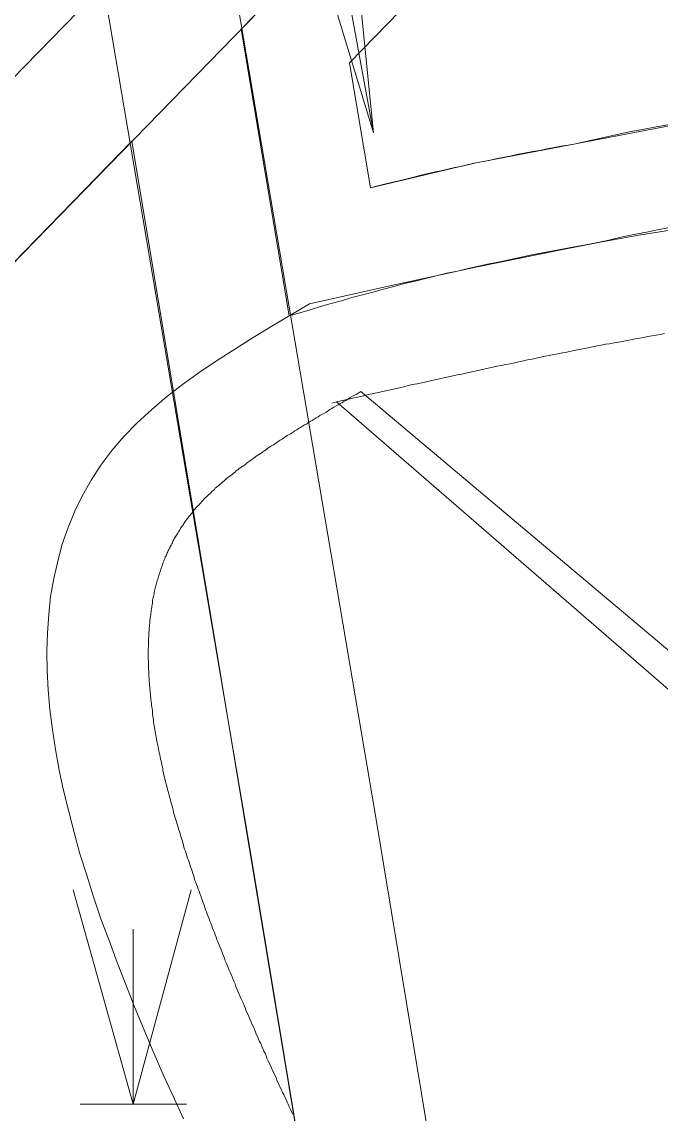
# Model space of a CAD drawing. Header units: metres. Extents: x 532950 to 537618, y 1849954 to 1853119.
# Drawn here: x 534461.99 to 534481.78, y 1851505.58 to 1851539.43 of the extents above; entities that cross this region are included whole.
import ezdxf

# ---------------------------------------------------------------- set-up
doc = ezdxf.new("R2010")
doc.units = ezdxf.units.M
doc.header["$LTSCALE"] = 3.1
for name, color, linetype, lineweight in [('12', 7, 'Continuous', 13), ('26', 7, 'Continuous', 13), ('4', 7, 'Continuous', 13), ('45', 7, 'Continuous', 13), ('52', 7, 'Continuous', 13), ('53', 7, 'Continuous', 13), ('55', 7, 'Continuous', 13), ('58', 7, 'Continuous', 13)]:
    doc.layers.add(name, color=color, linetype=linetype, lineweight=lineweight)

msp = doc.modelspace()

# ---------------------------------------------------------------- linework, layer by layer
at = {"layer": '12'}
for points in [[(534512.02, 1851518.61), (534510.85, 1851521.7), (534509.44, 1851524.69), (534507.78, 1851527.55), (534505.9, 1851530.27), (534505, 1851531.36), (534504, 1851532.36), (534502.91, 1851533.26), (534501.74, 1851534.05), (534500.5, 1851534.73), (534499.2, 1851535.29), (534497.3, 1851535.92), (534495.35, 1851536.39), (534493.37, 1851536.71), (534491.37, 1851536.87), (534487.26, 1851536.83), (534483.17, 1851536.43), (534479.13, 1851535.65), (534475.95, 1851535.04), (534472.79, 1851534.29), (534472.14, 1851538.16), (534511.06, 1851578.16)], [(534472.14, 1851538.16), (534511.06, 1851578.16)], [(534482.05, 1851536.25), (534481.63, 1851536.18), (534481.21, 1851536.1), (534480.79, 1851536.02), (534480.38, 1851535.93), (534479.96, 1851535.84), (534479.55, 1851535.75), (534479.13, 1851535.65), (534478.91, 1851535.61), (534478.69, 1851535.58), (534478.47, 1851535.54), (534478.25, 1851535.5), (534478.03, 1851535.45), (534477.81, 1851535.41), (534477.59, 1851535.37), (534477.37, 1851535.33), (534477.15, 1851535.28), (534476.93, 1851535.24), (534476.71, 1851535.2), (534476.5, 1851535.15), (534476.28, 1851535.11), (534476.06, 1851535.06), (534475.84, 1851535.01), (534475.62, 1851534.96), (534475.4, 1851534.92), (534475.18, 1851534.87), (534474.96, 1851534.82), (534474.75, 1851534.77), (534474.53, 1851534.72), (534474.31, 1851534.67), (534474.09, 1851534.61), (534473.88, 1851534.56), (534473.66, 1851534.51), (534473.44, 1851534.45), (534473.22, 1851534.4), (534473.01, 1851534.35), (534472.79, 1851534.29), (534472.14, 1851538.16)]]:
    msp.add_lwpolyline(points, dxfattribs=at)
at = {"layer": '26'}
for points in [[(534471.59, 1851527.62), (534471.73, 1851527.66), (534471.87, 1851527.69), (534472.01, 1851527.72), (534472.15, 1851527.75), (534472.29, 1851527.78), (534472.43, 1851527.81), (534472.57, 1851527.84), (534472.71, 1851527.88), (534472.84, 1851527.91), (534472.98, 1851527.94), (534473.12, 1851527.97), (534473.26, 1851528), (534473.4, 1851528.03), (534473.54, 1851528.06), (534473.68, 1851528.09), (534473.82, 1851528.12), (534473.95, 1851528.16), (534474.09, 1851528.19), (534474.23, 1851528.22), (534474.37, 1851528.25), (534474.51, 1851528.28), (534474.64, 1851528.31), (534474.78, 1851528.34), (534474.92, 1851528.37), (534475.06, 1851528.4), (534475.2, 1851528.43), (534475.33, 1851528.46), (534475.47, 1851528.49), (534475.61, 1851528.52), (534475.74, 1851528.55), (534475.88, 1851528.58), (534476.02, 1851528.61), (534476.16, 1851528.64), (534476.29, 1851528.67), (534476.43, 1851528.7), (534476.57, 1851528.73), (534476.7, 1851528.76), (534476.84, 1851528.78), (534476.97, 1851528.81), (534477.11, 1851528.84), (534477.25, 1851528.87), (534477.38, 1851528.9), (534477.52, 1851528.93), (534477.65, 1851528.96), (534477.79, 1851528.98), (534477.92, 1851529.01), (534478.06, 1851529.04), (534478.19, 1851529.07), (534478.33, 1851529.09), (534478.46, 1851529.12), (534478.59, 1851529.15), (534478.73, 1851529.18), (534478.86, 1851529.2), (534479, 1851529.23), (534479.13, 1851529.26), (534479.26, 1851529.28), (534479.4, 1851529.31), (534479.53, 1851529.33), (534479.66, 1851529.36), (534479.8, 1851529.39), (534479.93, 1851529.41), (534480.06, 1851529.44), (534480.19, 1851529.46), (534480.32, 1851529.49), (534480.46, 1851529.51), (534480.59, 1851529.53), (534480.72, 1851529.56), (534480.85, 1851529.58), (534480.98, 1851529.61), (534481.11, 1851529.63), (534481.24, 1851529.65), (534481.37, 1851529.68), (534481.5, 1851529.7), (534481.63, 1851529.72), (534481.76, 1851529.74), (534481.89, 1851529.77)], [(534471.22, 1851527.23), (534471.28, 1851527.27), (534471.34, 1851527.3), (534471.41, 1851527.34), (534471.47, 1851527.38), (534471.53, 1851527.42), (534471.59, 1851527.45), (534471.65, 1851527.49), (534471.72, 1851527.53), (534471.78, 1851527.56), (534471.84, 1851527.6), (534471.91, 1851527.64), (534471.97, 1851527.68), (534472.04, 1851527.71), (534472.1, 1851527.75), (534472.16, 1851527.79), (534472.23, 1851527.83), (534472.29, 1851527.86), (534472.36, 1851527.9), (534472.49, 1851527.98)], [(534466.96, 1851523.82), (534466.99, 1851523.86), (534467.01, 1851523.89), (534467.03, 1851523.92), (534467.05, 1851523.95), (534467.08, 1851523.99), (534467.1, 1851524.02), (534467.13, 1851524.05), (534467.15, 1851524.08), (534467.17, 1851524.11), (534467.2, 1851524.15), (534467.22, 1851524.18), (534467.25, 1851524.21), (534467.28, 1851524.24), (534467.3, 1851524.27), (534467.33, 1851524.31), (534467.36, 1851524.34), (534467.38, 1851524.37), (534467.41, 1851524.4), (534467.44, 1851524.43), (534467.47, 1851524.46), (534467.49, 1851524.49), (534467.52, 1851524.52), (534467.55, 1851524.56), (534467.58, 1851524.59), (534467.61, 1851524.62), (534467.64, 1851524.65), (534467.67, 1851524.68), (534467.71, 1851524.71), (534467.74, 1851524.75), (534467.77, 1851524.78), (534467.81, 1851524.81), (534467.84, 1851524.84), (534467.87, 1851524.88), (534467.91, 1851524.91), (534467.95, 1851524.94), (534467.98, 1851524.98), (534468.02, 1851525.01), (534468.06, 1851525.04), (534468.09, 1851525.07), (534468.13, 1851525.11), (534468.17, 1851525.14), (534468.21, 1851525.18), (534468.25, 1851525.21), (534468.29, 1851525.24), (534468.33, 1851525.28), (534468.37, 1851525.31), (534468.41, 1851525.34), (534468.46, 1851525.38), (534468.5, 1851525.41), (534468.54, 1851525.45), (534468.59, 1851525.48), (534468.63, 1851525.52), (534468.68, 1851525.55), (534468.72, 1851525.59), (534468.77, 1851525.62), (534468.81, 1851525.65), (534468.86, 1851525.69), (534468.91, 1851525.72), (534468.95, 1851525.76), (534469, 1851525.79), (534469.05, 1851525.83), (534469.1, 1851525.86), (534469.15, 1851525.9), (534469.2, 1851525.93), (534469.25, 1851525.97), (534469.3, 1851526), (534469.35, 1851526.04), (534469.4, 1851526.07), (534469.45, 1851526.11), (534469.51, 1851526.15), (534469.56, 1851526.18), (534469.61, 1851526.22), (534469.66, 1851526.25), (534469.72, 1851526.29), (534469.77, 1851526.32), (534469.82, 1851526.36), (534469.88, 1851526.4), (534469.93, 1851526.43), (534469.99, 1851526.47), (534470.05, 1851526.5), (534470.1, 1851526.54), (534470.16, 1851526.58), (534470.21, 1851526.61), (534470.27, 1851526.65), (534470.33, 1851526.68), (534470.39, 1851526.72), (534470.44, 1851526.76), (534470.5, 1851526.79), (534470.56, 1851526.83), (534470.62, 1851526.86), (534470.68, 1851526.9), (534470.74, 1851526.94), (534470.8, 1851526.97), (534470.86, 1851527.01), (534470.92, 1851527.05), (534470.98, 1851527.08), (534471.04, 1851527.12), (534471.1, 1851527.16), (534471.16, 1851527.19), (534471.22, 1851527.23)], [(534465.9, 1851519.77), (534465.9, 1851519.82), (534465.9, 1851519.87), (534465.9, 1851519.92), (534465.9, 1851519.97), (534465.9, 1851520.02), (534465.91, 1851520.07), (534465.91, 1851520.12), (534465.91, 1851520.17), (534465.91, 1851520.22), (534465.91, 1851520.27), (534465.91, 1851520.32), (534465.92, 1851520.37), (534465.92, 1851520.41), (534465.92, 1851520.46), (534465.92, 1851520.51), (534465.93, 1851520.56), (534465.93, 1851520.6), (534465.93, 1851520.65), (534465.94, 1851520.7), (534465.94, 1851520.75), (534465.95, 1851520.79), (534465.95, 1851520.84), (534465.95, 1851520.88), (534465.96, 1851520.93), (534465.96, 1851520.97), (534465.97, 1851521.02), (534465.98, 1851521.06), (534465.98, 1851521.11), (534465.99, 1851521.15), (534465.99, 1851521.2), (534466, 1851521.24), (534466.01, 1851521.29), (534466.01, 1851521.33), (534466.02, 1851521.37), (534466.03, 1851521.42), (534466.04, 1851521.46), (534466.04, 1851521.5), (534466.05, 1851521.55), (534466.06, 1851521.59), (534466.07, 1851521.63), (534466.08, 1851521.67), (534466.09, 1851521.71), (534466.09, 1851521.76), (534466.1, 1851521.8), (534466.11, 1851521.84), (534466.12, 1851521.88), (534466.13, 1851521.92), (534466.14, 1851521.96), (534466.15, 1851522), (534466.16, 1851522.04), (534466.17, 1851522.08), (534466.18, 1851522.12), (534466.2, 1851522.16), (534466.21, 1851522.2), (534466.22, 1851522.24), (534466.23, 1851522.28), (534466.24, 1851522.31), (534466.25, 1851522.35), (534466.27, 1851522.39), (534466.28, 1851522.43), (534466.29, 1851522.47), (534466.3, 1851522.5), (534466.32, 1851522.54), (534466.33, 1851522.58), (534466.34, 1851522.62), (534466.36, 1851522.65), (534466.37, 1851522.69), (534466.39, 1851522.73), (534466.4, 1851522.76), (534466.42, 1851522.8), (534466.43, 1851522.84), (534466.45, 1851522.87), (534466.46, 1851522.91), (534466.48, 1851522.94), (534466.49, 1851522.98), (534466.51, 1851523.01), (534466.52, 1851523.05), (534466.54, 1851523.08), (534466.56, 1851523.12), (534466.58, 1851523.15), (534466.59, 1851523.19), (534466.61, 1851523.22), (534466.63, 1851523.26), (534466.65, 1851523.29), (534466.66, 1851523.33), (534466.68, 1851523.36), (534466.7, 1851523.39), (534466.72, 1851523.43), (534466.74, 1851523.46), (534466.76, 1851523.49), (534466.78, 1851523.53), (534466.8, 1851523.56), (534466.82, 1851523.59), (534466.84, 1851523.63), (534466.86, 1851523.66), (534466.88, 1851523.69), (534466.9, 1851523.73), (534466.92, 1851523.76), (534466.94, 1851523.79), (534466.96, 1851523.82)], [(534467.06, 1851513.73), (534467.03, 1851513.8), (534467.01, 1851513.86), (534466.99, 1851513.93), (534466.97, 1851514), (534466.95, 1851514.07), (534466.93, 1851514.13), (534466.91, 1851514.2), (534466.89, 1851514.27), (534466.87, 1851514.34), (534466.85, 1851514.4), (534466.83, 1851514.47), (534466.81, 1851514.54), (534466.79, 1851514.6), (534466.77, 1851514.67), (534466.75, 1851514.74), (534466.73, 1851514.8), (534466.71, 1851514.87), (534466.69, 1851514.93), (534466.68, 1851515), (534466.66, 1851515.06), (534466.64, 1851515.13), (534466.62, 1851515.2), (534466.6, 1851515.26), (534466.59, 1851515.33), (534466.57, 1851515.39), (534466.55, 1851515.46), (534466.54, 1851515.52), (534466.52, 1851515.58), (534466.5, 1851515.65), (534466.49, 1851515.71), (534466.47, 1851515.78), (534466.45, 1851515.84), (534466.44, 1851515.9), (534466.42, 1851515.97), (534466.41, 1851516.03), (534466.39, 1851516.09), (534466.38, 1851516.16), (534466.36, 1851516.22), (534466.35, 1851516.28), (534466.34, 1851516.35), (534466.32, 1851516.41), (534466.31, 1851516.47), (534466.3, 1851516.53), (534466.28, 1851516.59), (534466.27, 1851516.66), (534466.26, 1851516.72), (534466.24, 1851516.78), (534466.23, 1851516.84), (534466.22, 1851516.9), (534466.21, 1851516.96), (534466.2, 1851517.02), (534466.18, 1851517.08), (534466.17, 1851517.14), (534466.16, 1851517.21), (534466.15, 1851517.27), (534466.14, 1851517.33), (534466.13, 1851517.39), (534466.12, 1851517.44), (534466.11, 1851517.5), (534466.1, 1851517.56), (534466.09, 1851517.62), (534466.08, 1851517.68), (534466.07, 1851517.74), (534466.07, 1851517.8), (534466.06, 1851517.86), (534466.05, 1851517.91), (534466.04, 1851517.97), (534466.03, 1851518.03), (534466.03, 1851518.09), (534466.02, 1851518.15), (534466.01, 1851518.2), (534466, 1851518.26), (534466, 1851518.32), (534465.99, 1851518.37), (534465.98, 1851518.43), (534465.98, 1851518.49), (534465.97, 1851518.54), (534465.97, 1851518.6), (534465.96, 1851518.65), (534465.96, 1851518.71), (534465.95, 1851518.76), (534465.95, 1851518.82), (534465.94, 1851518.87), (534465.94, 1851518.93), (534465.93, 1851518.98), (534465.93, 1851519.04), (534465.93, 1851519.09), (534465.92, 1851519.14), (534465.92, 1851519.2), (534465.92, 1851519.25), (534465.92, 1851519.3), (534465.91, 1851519.36), (534465.91, 1851519.41), (534465.91, 1851519.46), (534465.91, 1851519.51), (534465.91, 1851519.57), (534465.91, 1851519.62), (534465.9, 1851519.67), (534465.9, 1851519.72), (534465.9, 1851519.77)], [(534469.96, 1851506.49), (534469.92, 1851506.57), (534469.89, 1851506.64), (534469.86, 1851506.72), (534469.82, 1851506.79), (534469.79, 1851506.87), (534469.75, 1851506.94), (534469.72, 1851507.02), (534469.69, 1851507.09), (534469.65, 1851507.17), (534469.62, 1851507.24), (534469.58, 1851507.32), (534469.55, 1851507.39), (534469.52, 1851507.47), (534469.48, 1851507.54), (534469.45, 1851507.62), (534469.42, 1851507.69), (534469.39, 1851507.77), (534469.35, 1851507.84), (534469.32, 1851507.91), (534469.29, 1851507.99), (534469.25, 1851508.06), (534469.22, 1851508.14), (534469.19, 1851508.21), (534469.16, 1851508.29), (534469.12, 1851508.36), (534469.09, 1851508.44), (534469.06, 1851508.51), (534469.03, 1851508.58), (534469, 1851508.66), (534468.96, 1851508.73), (534468.93, 1851508.81), (534468.9, 1851508.88), (534468.87, 1851508.95), (534468.84, 1851509.03), (534468.81, 1851509.1), (534468.77, 1851509.18), (534468.74, 1851509.25), (534468.71, 1851509.32), (534468.68, 1851509.4), (534468.65, 1851509.47), (534468.62, 1851509.54), (534468.59, 1851509.62), (534468.56, 1851509.69), (534468.53, 1851509.76), (534468.5, 1851509.84), (534468.47, 1851509.91), (534468.44, 1851509.98), (534468.41, 1851510.05), (534468.38, 1851510.13), (534468.35, 1851510.2), (534468.32, 1851510.27), (534468.29, 1851510.34), (534468.26, 1851510.42), (534468.23, 1851510.49), (534468.2, 1851510.56), (534468.18, 1851510.63), (534468.15, 1851510.71), (534468.12, 1851510.78), (534468.09, 1851510.85), (534468.06, 1851510.92), (534468.03, 1851510.99), (534468.01, 1851511.07), (534467.98, 1851511.14), (534467.95, 1851511.21), (534467.92, 1851511.28), (534467.89, 1851511.35), (534467.87, 1851511.42), (534467.84, 1851511.5), (534467.81, 1851511.57), (534467.79, 1851511.64), (534467.76, 1851511.71), (534467.73, 1851511.78), (534467.71, 1851511.85), (534467.68, 1851511.92), (534467.66, 1851511.99), (534467.63, 1851512.06), (534467.6, 1851512.13), (534467.58, 1851512.2), (534467.55, 1851512.28), (534467.53, 1851512.35), (534467.5, 1851512.42), (534467.48, 1851512.49), (534467.45, 1851512.56), (534467.43, 1851512.63), (534467.4, 1851512.7), (534467.38, 1851512.76), (534467.35, 1851512.83), (534467.33, 1851512.9), (534467.31, 1851512.97), (534467.28, 1851513.04), (534467.26, 1851513.11), (534467.24, 1851513.18), (534467.21, 1851513.25), (534467.19, 1851513.32), (534467.17, 1851513.39), (534467.15, 1851513.46), (534467.12, 1851513.52), (534467.1, 1851513.59), (534467.08, 1851513.66), (534467.06, 1851513.73)], [(534470.38, 1851505.58), (534470.34, 1851505.66), (534470.31, 1851505.73), (534470.27, 1851505.81), (534470.24, 1851505.89), (534470.2, 1851505.96), (534470.17, 1851506.04), (534470.13, 1851506.11), (534470.1, 1851506.19), (534470.06, 1851506.26), (534470.03, 1851506.34), (534469.99, 1851506.41), (534469.96, 1851506.49)]]:
    msp.add_lwpolyline(points, dxfattribs=at)
at = {"layer": '4'}
for points in [[(534673.95, 1851352.31), (534471.73, 1851527.66), (534471.87, 1851527.69), (534472.01, 1851527.72), (534472.15, 1851527.75), (534472.29, 1851527.78), (534472.43, 1851527.81), (534472.57, 1851527.84), (534472.71, 1851527.88), (534472.84, 1851527.91), (534472.98, 1851527.94), (534473.12, 1851527.97), (534473.26, 1851528), (534473.4, 1851528.03), (534473.54, 1851528.06), (534473.68, 1851528.09), (534473.82, 1851528.12), (534473.95, 1851528.16), (534474.09, 1851528.19), (534474.23, 1851528.22), (534474.37, 1851528.25), (534474.51, 1851528.28), (534474.64, 1851528.31), (534474.78, 1851528.34), (534474.92, 1851528.37), (534475.06, 1851528.4), (534475.2, 1851528.43), (534475.33, 1851528.46), (534475.47, 1851528.49), (534475.61, 1851528.52), (534475.74, 1851528.55), (534475.88, 1851528.58), (534476.02, 1851528.61), (534476.16, 1851528.64), (534476.29, 1851528.67), (534476.43, 1851528.7), (534476.57, 1851528.73), (534476.7, 1851528.76), (534476.84, 1851528.78), (534476.97, 1851528.81), (534477.11, 1851528.84), (534477.25, 1851528.87), (534477.38, 1851528.9), (534477.52, 1851528.93), (534477.65, 1851528.96), (534477.79, 1851528.98), (534477.92, 1851529.01), (534478.06, 1851529.04), (534478.19, 1851529.07), (534478.33, 1851529.09), (534478.46, 1851529.12), (534478.59, 1851529.15), (534478.73, 1851529.18), (534478.86, 1851529.2), (534479, 1851529.23), (534479.13, 1851529.26), (534479.26, 1851529.28), (534479.4, 1851529.31), (534479.53, 1851529.33), (534479.66, 1851529.36), (534479.8, 1851529.39), (534479.93, 1851529.41), (534480.06, 1851529.44), (534480.19, 1851529.46), (534480.32, 1851529.49), (534480.46, 1851529.51), (534480.59, 1851529.53), (534480.72, 1851529.56), (534480.85, 1851529.58), (534480.98, 1851529.61), (534481.11, 1851529.63), (534481.24, 1851529.65), (534481.37, 1851529.68), (534481.5, 1851529.7), (534481.63, 1851529.72), (534481.76, 1851529.74), (534481.89, 1851529.77)], [(534471.22, 1851527.23), (534471.28, 1851527.27), (534471.34, 1851527.3), (534471.41, 1851527.34), (534471.47, 1851527.38), (534471.53, 1851527.42), (534471.59, 1851527.45), (534471.65, 1851527.49), (534471.72, 1851527.53), (534471.78, 1851527.56), (534471.84, 1851527.6), (534471.91, 1851527.64), (534471.97, 1851527.68), (534472.04, 1851527.71), (534472.1, 1851527.75), (534472.16, 1851527.79), (534472.23, 1851527.83), (534472.29, 1851527.86), (534472.36, 1851527.9), (534472.49, 1851527.98), (534680.38, 1851352.93)], [(534466.96, 1851523.82), (534466.99, 1851523.86), (534467.01, 1851523.89), (534467.03, 1851523.92), (534467.05, 1851523.95), (534467.08, 1851523.99), (534467.1, 1851524.02), (534467.13, 1851524.05), (534467.15, 1851524.08), (534467.17, 1851524.11), (534467.2, 1851524.15), (534467.22, 1851524.18), (534467.25, 1851524.21), (534467.28, 1851524.24), (534467.3, 1851524.27), (534467.33, 1851524.31), (534467.36, 1851524.34), (534467.38, 1851524.37), (534467.41, 1851524.4), (534467.44, 1851524.43), (534467.47, 1851524.46), (534467.49, 1851524.49), (534467.52, 1851524.52), (534467.55, 1851524.56), (534467.58, 1851524.59), (534467.61, 1851524.62), (534467.64, 1851524.65), (534467.67, 1851524.68), (534467.71, 1851524.71), (534467.74, 1851524.75), (534467.77, 1851524.78), (534467.81, 1851524.81), (534467.84, 1851524.84), (534467.87, 1851524.88), (534467.91, 1851524.91), (534467.95, 1851524.94), (534467.98, 1851524.98), (534468.02, 1851525.01), (534468.06, 1851525.04), (534468.09, 1851525.07), (534468.13, 1851525.11), (534468.17, 1851525.14), (534468.21, 1851525.18), (534468.25, 1851525.21), (534468.29, 1851525.24), (534468.33, 1851525.28), (534468.37, 1851525.31), (534468.41, 1851525.34), (534468.46, 1851525.38), (534468.5, 1851525.41), (534468.54, 1851525.45), (534468.59, 1851525.48), (534468.63, 1851525.52), (534468.68, 1851525.55), (534468.72, 1851525.59), (534468.77, 1851525.62), (534468.81, 1851525.65), (534468.86, 1851525.69), (534468.91, 1851525.72), (534468.95, 1851525.76), (534469, 1851525.79), (534469.05, 1851525.83), (534469.1, 1851525.86), (534469.15, 1851525.9), (534469.2, 1851525.93), (534469.25, 1851525.97), (534469.3, 1851526), (534469.35, 1851526.04), (534469.4, 1851526.07), (534469.45, 1851526.11), (534469.51, 1851526.15), (534469.56, 1851526.18), (534469.61, 1851526.22), (534469.66, 1851526.25), (534469.72, 1851526.29), (534469.77, 1851526.32), (534469.82, 1851526.36), (534469.88, 1851526.4), (534469.93, 1851526.43), (534469.99, 1851526.47), (534470.05, 1851526.5), (534470.1, 1851526.54), (534470.16, 1851526.58), (534470.21, 1851526.61), (534470.27, 1851526.65), (534470.33, 1851526.68), (534470.39, 1851526.72), (534470.44, 1851526.76), (534470.5, 1851526.79), (534470.56, 1851526.83), (534470.62, 1851526.86), (534470.68, 1851526.9), (534470.74, 1851526.94), (534470.8, 1851526.97), (534470.86, 1851527.01), (534470.92, 1851527.05), (534470.98, 1851527.08), (534471.04, 1851527.12), (534471.1, 1851527.16), (534471.16, 1851527.19), (534471.22, 1851527.23)], [(534465.9, 1851519.77), (534465.9, 1851519.82), (534465.9, 1851519.87), (534465.9, 1851519.92), (534465.9, 1851519.97), (534465.9, 1851520.02), (534465.91, 1851520.07), (534465.91, 1851520.12), (534465.91, 1851520.17), (534465.91, 1851520.22), (534465.91, 1851520.27), (534465.91, 1851520.32), (534465.92, 1851520.37), (534465.92, 1851520.41), (534465.92, 1851520.46), (534465.92, 1851520.51), (534465.93, 1851520.56), (534465.93, 1851520.6), (534465.93, 1851520.65), (534465.94, 1851520.7), (534465.94, 1851520.75), (534465.95, 1851520.79), (534465.95, 1851520.84), (534465.95, 1851520.88), (534465.96, 1851520.93), (534465.96, 1851520.97), (534465.97, 1851521.02), (534465.98, 1851521.06), (534465.98, 1851521.11), (534465.99, 1851521.15), (534465.99, 1851521.2), (534466, 1851521.24), (534466.01, 1851521.29), (534466.01, 1851521.33), (534466.02, 1851521.37), (534466.03, 1851521.42), (534466.04, 1851521.46), (534466.04, 1851521.5), (534466.05, 1851521.55), (534466.06, 1851521.59), (534466.07, 1851521.63), (534466.08, 1851521.67), (534466.09, 1851521.71), (534466.09, 1851521.76), (534466.1, 1851521.8), (534466.11, 1851521.84), (534466.12, 1851521.88), (534466.13, 1851521.92), (534466.14, 1851521.96), (534466.15, 1851522), (534466.16, 1851522.04), (534466.17, 1851522.08), (534466.18, 1851522.12), (534466.2, 1851522.16), (534466.21, 1851522.2), (534466.22, 1851522.24), (534466.23, 1851522.28), (534466.24, 1851522.31), (534466.25, 1851522.35), (534466.27, 1851522.39), (534466.28, 1851522.43), (534466.29, 1851522.47), (534466.3, 1851522.5), (534466.32, 1851522.54), (534466.33, 1851522.58), (534466.34, 1851522.62), (534466.36, 1851522.65), (534466.37, 1851522.69), (534466.39, 1851522.73), (534466.4, 1851522.76), (534466.42, 1851522.8), (534466.43, 1851522.84), (534466.45, 1851522.87), (534466.46, 1851522.91), (534466.48, 1851522.94), (534466.49, 1851522.98), (534466.51, 1851523.01), (534466.52, 1851523.05), (534466.54, 1851523.08), (534466.56, 1851523.12), (534466.58, 1851523.15), (534466.59, 1851523.19), (534466.61, 1851523.22), (534466.63, 1851523.26), (534466.65, 1851523.29), (534466.66, 1851523.33), (534466.68, 1851523.36), (534466.7, 1851523.39), (534466.72, 1851523.43), (534466.74, 1851523.46), (534466.76, 1851523.49), (534466.78, 1851523.53), (534466.8, 1851523.56), (534466.82, 1851523.59), (534466.84, 1851523.63), (534466.86, 1851523.66), (534466.88, 1851523.69), (534466.9, 1851523.73), (534466.92, 1851523.76), (534466.94, 1851523.79), (534466.96, 1851523.82)], [(534467.06, 1851513.73), (534467.03, 1851513.8), (534467.01, 1851513.86), (534466.99, 1851513.93), (534466.97, 1851514), (534466.95, 1851514.07), (534466.93, 1851514.13), (534466.91, 1851514.2), (534466.89, 1851514.27), (534466.87, 1851514.34), (534466.85, 1851514.4), (534466.83, 1851514.47), (534466.81, 1851514.54), (534466.79, 1851514.6), (534466.77, 1851514.67), (534466.75, 1851514.74), (534466.73, 1851514.8), (534466.71, 1851514.87), (534466.69, 1851514.93), (534466.68, 1851515), (534466.66, 1851515.06), (534466.64, 1851515.13), (534466.62, 1851515.2), (534466.6, 1851515.26), (534466.59, 1851515.33), (534466.57, 1851515.39), (534466.55, 1851515.46), (534466.54, 1851515.52), (534466.52, 1851515.58), (534466.5, 1851515.65), (534466.49, 1851515.71), (534466.47, 1851515.78), (534466.45, 1851515.84), (534466.44, 1851515.9), (534466.42, 1851515.97), (534466.41, 1851516.03), (534466.39, 1851516.09), (534466.38, 1851516.16), (534466.36, 1851516.22), (534466.35, 1851516.28), (534466.34, 1851516.35), (534466.32, 1851516.41), (534466.31, 1851516.47), (534466.3, 1851516.53), (534466.28, 1851516.59), (534466.27, 1851516.66), (534466.26, 1851516.72), (534466.24, 1851516.78), (534466.23, 1851516.84), (534466.22, 1851516.9), (534466.21, 1851516.96), (534466.2, 1851517.02), (534466.18, 1851517.08), (534466.17, 1851517.14), (534466.16, 1851517.21), (534466.15, 1851517.27), (534466.14, 1851517.33), (534466.13, 1851517.39), (534466.12, 1851517.44), (534466.11, 1851517.5), (534466.1, 1851517.56), (534466.09, 1851517.62), (534466.08, 1851517.68), (534466.07, 1851517.74), (534466.07, 1851517.8), (534466.06, 1851517.86), (534466.05, 1851517.91), (534466.04, 1851517.97), (534466.03, 1851518.03), (534466.03, 1851518.09), (534466.02, 1851518.15), (534466.01, 1851518.2), (534466, 1851518.26), (534466, 1851518.32), (534465.99, 1851518.37), (534465.98, 1851518.43), (534465.98, 1851518.49), (534465.97, 1851518.54), (534465.97, 1851518.6), (534465.96, 1851518.65), (534465.96, 1851518.71), (534465.95, 1851518.76), (534465.95, 1851518.82), (534465.94, 1851518.87), (534465.94, 1851518.93), (534465.93, 1851518.98), (534465.93, 1851519.04), (534465.93, 1851519.09), (534465.92, 1851519.14), (534465.92, 1851519.2), (534465.92, 1851519.25), (534465.92, 1851519.3), (534465.91, 1851519.36), (534465.91, 1851519.41), (534465.91, 1851519.46), (534465.91, 1851519.51), (534465.91, 1851519.57), (534465.91, 1851519.62), (534465.9, 1851519.67), (534465.9, 1851519.72), (534465.9, 1851519.77)], [(534469.96, 1851506.49), (534469.92, 1851506.57), (534469.89, 1851506.64), (534469.86, 1851506.72), (534469.82, 1851506.79), (534469.79, 1851506.87), (534469.75, 1851506.94), (534469.72, 1851507.02), (534469.69, 1851507.09), (534469.65, 1851507.17), (534469.62, 1851507.24), (534469.58, 1851507.32), (534469.55, 1851507.39), (534469.52, 1851507.47), (534469.48, 1851507.54), (534469.45, 1851507.62), (534469.42, 1851507.69), (534469.39, 1851507.77), (534469.35, 1851507.84), (534469.32, 1851507.91), (534469.29, 1851507.99), (534469.25, 1851508.06), (534469.22, 1851508.14), (534469.19, 1851508.21), (534469.16, 1851508.29), (534469.12, 1851508.36), (534469.09, 1851508.44), (534469.06, 1851508.51), (534469.03, 1851508.58), (534469, 1851508.66), (534468.96, 1851508.73), (534468.93, 1851508.81), (534468.9, 1851508.88), (534468.87, 1851508.95), (534468.84, 1851509.03), (534468.81, 1851509.1), (534468.77, 1851509.18), (534468.74, 1851509.25), (534468.71, 1851509.32), (534468.68, 1851509.4), (534468.65, 1851509.47), (534468.62, 1851509.54), (534468.59, 1851509.62), (534468.56, 1851509.69), (534468.53, 1851509.76), (534468.5, 1851509.84), (534468.47, 1851509.91), (534468.44, 1851509.98), (534468.41, 1851510.05), (534468.38, 1851510.13), (534468.35, 1851510.2), (534468.32, 1851510.27), (534468.29, 1851510.34), (534468.26, 1851510.42), (534468.23, 1851510.49), (534468.2, 1851510.56), (534468.18, 1851510.63), (534468.15, 1851510.71), (534468.12, 1851510.78), (534468.09, 1851510.85), (534468.06, 1851510.92), (534468.03, 1851510.99), (534468.01, 1851511.07), (534467.98, 1851511.14), (534467.95, 1851511.21), (534467.92, 1851511.28), (534467.89, 1851511.35), (534467.87, 1851511.42), (534467.84, 1851511.5), (534467.81, 1851511.57), (534467.79, 1851511.64), (534467.76, 1851511.71), (534467.73, 1851511.78), (534467.71, 1851511.85), (534467.68, 1851511.92), (534467.66, 1851511.99), (534467.63, 1851512.06), (534467.6, 1851512.13), (534467.58, 1851512.2), (534467.55, 1851512.28), (534467.53, 1851512.35), (534467.5, 1851512.42), (534467.48, 1851512.49), (534467.45, 1851512.56), (534467.43, 1851512.63), (534467.4, 1851512.7), (534467.38, 1851512.76), (534467.35, 1851512.83), (534467.33, 1851512.9), (534467.31, 1851512.97), (534467.28, 1851513.04), (534467.26, 1851513.11), (534467.24, 1851513.18), (534467.21, 1851513.25), (534467.19, 1851513.32), (534467.17, 1851513.39), (534467.15, 1851513.46), (534467.12, 1851513.52), (534467.1, 1851513.59), (534467.08, 1851513.66), (534467.06, 1851513.73)], [(534470.38, 1851505.58), (534470.34, 1851505.66), (534470.31, 1851505.73), (534470.27, 1851505.81), (534470.24, 1851505.89), (534470.2, 1851505.96), (534470.17, 1851506.04), (534470.13, 1851506.11), (534470.1, 1851506.19), (534470.06, 1851506.26), (534470.03, 1851506.34), (534469.99, 1851506.41), (534469.96, 1851506.49)]]:
    msp.add_lwpolyline(points, dxfattribs=at)
at = {"layer": '45'}
msp.add_lwpolyline([(534569.46, 1851382.31), (534545.76, 1851392.2), (534505.37, 1851408.46), (534491.19, 1851418.85), (534486.97, 1851435.81), (534487.19, 1851451.18), (534484.63, 1851466.73), (534477.75, 1851480.15), (534472.35, 1851493.86), (534465.4, 1851535.74), (534452.57, 1851522.54), (534456.39, 1851452.17), (534477.73, 1851405.26), (534523.24, 1851358.35), (534584.4, 1851319.97)], dxfattribs=at)
at = {"layer": '52'}
msp.add_line((534432.64, 1851507.8), (534511.5, 1851588.86), dxfattribs=at)
at = {"layer": '53'}
msp.add_line((534436.27, 1851505.79), (534508.81, 1851580.35), dxfattribs=at)
at = {"layer": '55'}
for p, q in [((534465.44, 1851505.89), (534463.58, 1851512.54)), ((534465.44, 1851505.89), (534467.23, 1851512.54)), ((534465.44, 1851505.89), (534465.44, 1851511.32)), ((534463.8, 1851505.89), (534467.09, 1851505.89))]:
    msp.add_line(p, q, dxfattribs=at)
for points in [[(534463.52, 1851712.92), (534470.19, 1851675.14), (534471.96, 1851648.73), (534468.36, 1851629.82), (534462.01, 1851602.44), (534462.26, 1851598.06), (534462, 1851581.54), (534465.49, 1851558.77), (534472.96, 1851514.72), (534476.23, 1851494.93), (534481.4, 1851481.8), (534488.48, 1851468), (534491.2, 1851451.47), (534490.98, 1851436.28), (534494.72, 1851421.22), (534507.32, 1851411.99), (534517.85, 1851407.79), (534547.28, 1851395.9), (534572.72, 1851385.28)], [(534459.6, 1851712.13), (534466.22, 1851674.66), (534467.93, 1851648.97), (534464.45, 1851630.65), (534457.99, 1851602.78), (534458.26, 1851597.98), (534458, 1851581.26), (534461.54, 1851558.14), (534469.01, 1851514.06), (534472.35, 1851493.86), (534477.75, 1851480.15), (534484.63, 1851466.73), (534487.19, 1851451.18), (534486.97, 1851435.81), (534491.19, 1851418.85), (534505.37, 1851408.46), (534516.36, 1851404.08), (534545.76, 1851392.2), (534569.46, 1851382.31)], [(534470.65, 1851548.18), (534472.88, 1851535.99), (534470.81, 1851542.79), (534472.21, 1851539.67), (534472.17, 1851543.12), (534472.88, 1851535.99)]]:
    msp.add_lwpolyline(points, dxfattribs=at)
at = {"layer": '58'}
for points in [[(534468.78, 1851539.21), (534508.81, 1851580.35)], [(534482.11, 1851533.07), (534481.72, 1851533), (534481.33, 1851532.92), (534480.94, 1851532.84), (534480.55, 1851532.76), (534480.16, 1851532.67), (534479.77, 1851532.58), (534479.44, 1851532.52), (534479.1, 1851532.46), (534478.77, 1851532.4), (534478.44, 1851532.34), (534478.11, 1851532.27), (534477.78, 1851532.21), (534477.45, 1851532.14), (534477.12, 1851532.07), (534476.79, 1851532), (534476.46, 1851531.93), (534476.13, 1851531.86), (534475.81, 1851531.79), (534475.48, 1851531.71), (534475.15, 1851531.64), (534474.82, 1851531.56), (534474.49, 1851531.48), (534474.17, 1851531.4), (534473.84, 1851531.32), (534473.51, 1851531.23), (534473.19, 1851531.15), (534472.86, 1851531.06), (534472.54, 1851530.97), (534472.21, 1851530.89), (534471.89, 1851530.79), (534471.57, 1851530.7), (534471.24, 1851530.61), (534470.92, 1851530.51), (534470.6, 1851530.42), (534470.27, 1851530.32), (534468.78, 1851539.21)], [(534470.9, 1851530.69), (534472.19, 1851530.98), (534473.48, 1851531.27), (534474.77, 1851531.55), (534476.05, 1851531.83), (534477.32, 1851532.09), (534478.59, 1851532.35), (534479.85, 1851532.59), (534481.09, 1851532.82), (534482.33, 1851533.02)], [(534465.56, 1851527.01), (534466, 1851527.41), (534466.47, 1851527.81), (534466.96, 1851528.19), (534467.48, 1851528.57), (534468.02, 1851528.93), (534468.58, 1851529.29), (534469.15, 1851529.65), (534469.73, 1851530), (534470.9, 1851530.69)], [(534466.99, 1851505.44), (534466.67, 1851506.14), (534466.36, 1851506.83), (534466.06, 1851507.53), (534465.77, 1851508.22), (534465.48, 1851508.91), (534465.21, 1851509.6), (534464.94, 1851510.28), (534464.69, 1851510.97), (534464.44, 1851511.64), (534464.21, 1851512.32), (534464, 1851512.99), (534463.79, 1851513.65), (534463.61, 1851514.31), (534463.44, 1851514.96), (534463.28, 1851515.61), (534463.15, 1851516.24), (534463.03, 1851516.88), (534462.94, 1851517.5), (534462.86, 1851518.12), (534462.8, 1851518.73), (534462.77, 1851519.33), (534462.76, 1851519.92), (534462.78, 1851520.5), (534462.82, 1851521.07), (534462.88, 1851521.63), (534462.98, 1851522.18), (534463.1, 1851522.72), (534463.24, 1851523.25), (534463.42, 1851523.76), (534463.63, 1851524.27), (534463.87, 1851524.76), (534464.14, 1851525.23), (534464.44, 1851525.7), (534464.78, 1851526.15), (534465.15, 1851526.58), (534465.56, 1851527.01)]]:
    msp.add_lwpolyline(points, dxfattribs=at)

doc.saveas('drawing.dxf')
